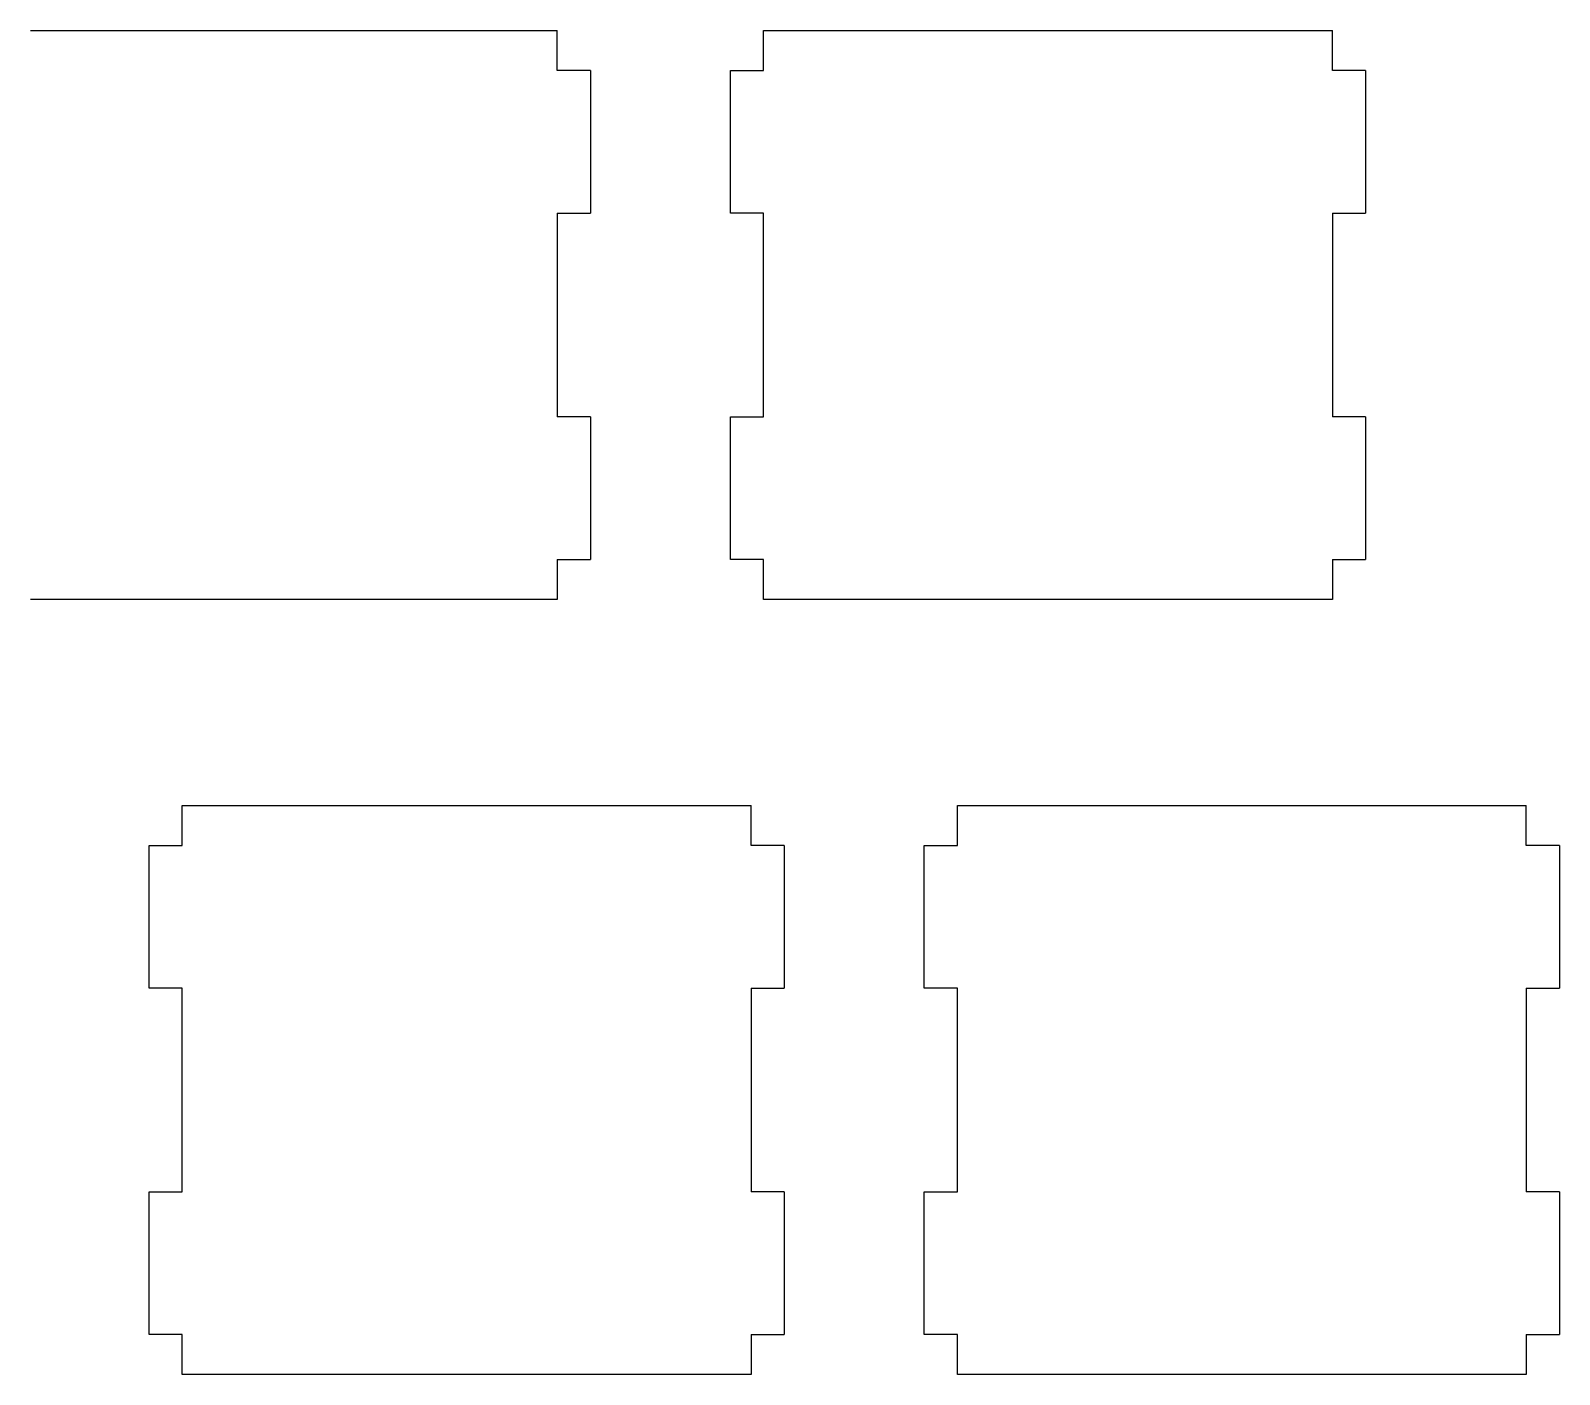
# Model space of a CAD drawing. Extents: x 14 to 304, y 9 to 109.
# Drawn here: x 224.41 to 261.88, y 33.37 to 66.31 of the extents above; entities that cross this region are included whole.
import ezdxf

# ---------------------------------------------------------------- set-up
doc = ezdxf.new("R2010")
doc.units = 0
doc.layers.add('LAYER_1', color=7, linetype='CONTINUOUS')

msp = doc.modelspace()

# ---------------------------------------------------------------- linework, layer by layer
at = {"layer": 'LAYER_1', "linetype": 'BYBLOCK'}
for points in [[(224.41, 66.313, 0), (224.94, 66.313, 0), (225.556, 66.313, 0), (226.244, 66.313, 0), (226.992, 66.313, 0), (227.789, 66.313, 0), (228.622, 66.313, 0), (229.48, 66.313, 0), (230.349, 66.313, 0), (231.219, 66.313, 0), (232.076, 66.313, 0), (232.909, 66.313, 0), (233.706, 66.313, 0), (234.455, 66.313, 0), (235.143, 66.313, 0), (235.758, 66.313, 0), (236.289, 66.313, 0), (236.723, 66.313, 0), (237.047, 66.313, 0), (237.251, 66.313, 0), (237.322, 66.313, 0)], [(237.322, 65.334, 0), (237.322, 65.339, 0), (237.322, 65.353, 0), (237.322, 65.376, 0), (237.322, 65.406, 0), (237.322, 65.444, 0), (237.322, 65.487, 0), (237.322, 65.535, 0), (237.322, 65.588, 0), (237.322, 65.644, 0), (237.322, 65.702, 0), (237.322, 65.762, 0), (237.322, 65.823, 0), (237.322, 65.884, 0), (237.322, 65.944, 0), (237.322, 66.003, 0), (237.322, 66.059, 0), (237.322, 66.111, 0), (237.322, 66.16, 0), (237.322, 66.203, 0), (237.322, 66.24, 0), (237.322, 66.271, 0), (237.322, 66.293, 0), (237.322, 66.308, 0), (237.322, 66.313, 0)], [(242.377, 66.313, 0), (242.447, 66.313, 0), (242.651, 66.313, 0), (242.976, 66.313, 0), (243.41, 66.313, 0), (243.94, 66.313, 0), (244.556, 66.313, 0), (245.244, 66.313, 0), (245.992, 66.313, 0), (246.789, 66.313, 0), (247.622, 66.313, 0), (248.48, 66.313, 0), (249.349, 66.313, 0), (250.219, 66.313, 0), (251.076, 66.313, 0), (251.909, 66.313, 0), (252.706, 66.313, 0), (253.455, 66.313, 0), (254.143, 66.313, 0), (254.758, 66.313, 0), (255.289, 66.313, 0), (255.723, 66.313, 0), (256.047, 66.313, 0), (256.251, 66.313, 0), (256.322, 66.313, 0)], [(242.377, 65.334, 0), (242.377, 65.339, 0), (242.377, 65.353, 0), (242.377, 65.376, 0), (242.377, 65.406, 0), (242.377, 65.444, 0), (242.377, 65.487, 0), (242.377, 65.535, 0), (242.377, 65.588, 0), (242.377, 65.644, 0), (242.377, 65.702, 0), (242.377, 65.762, 0), (242.377, 65.823, 0), (242.377, 65.884, 0), (242.377, 65.944, 0), (242.377, 66.003, 0), (242.377, 66.059, 0), (242.377, 66.111, 0), (242.377, 66.16, 0), (242.377, 66.203, 0), (242.377, 66.24, 0), (242.377, 66.271, 0), (242.377, 66.293, 0), (242.377, 66.308, 0), (242.377, 66.313, 0)], [(256.322, 65.334, 0), (256.322, 65.339, 0), (256.322, 65.353, 0), (256.322, 65.376, 0), (256.322, 65.406, 0), (256.322, 65.444, 0), (256.322, 65.487, 0), (256.322, 65.535, 0), (256.322, 65.588, 0), (256.322, 65.644, 0), (256.322, 65.702, 0), (256.322, 65.762, 0), (256.322, 65.823, 0), (256.322, 65.884, 0), (256.322, 65.944, 0), (256.322, 66.003, 0), (256.322, 66.059, 0), (256.322, 66.111, 0), (256.322, 66.16, 0), (256.322, 66.203, 0), (256.322, 66.24, 0), (256.322, 66.271, 0), (256.322, 66.293, 0), (256.322, 66.308, 0), (256.322, 66.313, 0)], [(238.133, 65.334, 0), (238.129, 65.334, 0), (238.117, 65.334, 0), (238.098, 65.334, 0), (238.073, 65.334, 0), (238.042, 65.334, 0), (238.006, 65.334, 0), (237.966, 65.334, 0), (237.923, 65.334, 0), (237.876, 65.334, 0), (237.828, 65.334, 0), (237.778, 65.334, 0), (237.727, 65.334, 0), (237.677, 65.334, 0), (237.627, 65.334, 0), (237.578, 65.334, 0), (237.532, 65.334, 0), (237.489, 65.334, 0), (237.449, 65.334, 0), (237.413, 65.334, 0), (237.382, 65.334, 0), (237.357, 65.334, 0), (237.338, 65.334, 0), (237.326, 65.334, 0), (237.322, 65.334, 0)], [(238.133, 65.334, 0), (238.133, 65.316, 0), (238.133, 65.265, 0), (238.133, 65.184, 0), (238.133, 65.075, 0), (238.133, 64.942, 0), (238.133, 64.788, 0), (238.133, 64.616, 0), (238.133, 64.428, 0), (238.133, 64.228, 0), (238.133, 64.02, 0), (238.133, 63.805, 0), (238.133, 63.587, 0), (238.133, 63.369, 0), (238.133, 63.154, 0), (238.133, 62.946, 0), (238.133, 62.746, 0), (238.133, 62.558, 0), (238.133, 62.386, 0), (238.133, 62.232, 0), (238.133, 62.099, 0), (238.133, 61.99, 0), (238.133, 61.909, 0), (238.133, 61.858, 0), (238.133, 61.84, 0)], [(241.565, 61.84, 0), (241.565, 61.858, 0), (241.565, 61.909, 0), (241.565, 61.99, 0), (241.565, 62.099, 0), (241.565, 62.232, 0), (241.565, 62.386, 0), (241.565, 62.558, 0), (241.565, 62.746, 0), (241.565, 62.946, 0), (241.565, 63.154, 0), (241.565, 63.369, 0), (241.565, 63.587, 0), (241.565, 63.805, 0), (241.565, 64.02, 0), (241.565, 64.228, 0), (241.565, 64.428, 0), (241.565, 64.616, 0), (241.565, 64.788, 0), (241.565, 64.942, 0), (241.565, 65.075, 0), (241.565, 65.184, 0), (241.565, 65.265, 0), (241.565, 65.316, 0), (241.565, 65.334, 0)], [(241.565, 65.334, 0), (241.569, 65.334, 0), (241.581, 65.334, 0), (241.6, 65.334, 0), (241.625, 65.334, 0), (241.656, 65.334, 0), (241.692, 65.334, 0), (241.732, 65.334, 0), (241.776, 65.334, 0), (241.822, 65.334, 0), (241.87, 65.334, 0), (241.92, 65.334, 0), (241.971, 65.334, 0), (242.022, 65.334, 0), (242.071, 65.334, 0), (242.12, 65.334, 0), (242.166, 65.334, 0), (242.21, 65.334, 0), (242.25, 65.334, 0), (242.286, 65.334, 0), (242.317, 65.334, 0), (242.342, 65.334, 0), (242.361, 65.334, 0), (242.373, 65.334, 0), (242.377, 65.334, 0)], [(257.133, 65.334, 0), (257.129, 65.334, 0), (257.117, 65.334, 0), (257.098, 65.334, 0), (257.073, 65.334, 0), (257.042, 65.334, 0), (257.006, 65.334, 0), (256.966, 65.334, 0), (256.923, 65.334, 0), (256.876, 65.334, 0), (256.828, 65.334, 0), (256.778, 65.334, 0), (256.727, 65.334, 0), (256.677, 65.334, 0), (256.627, 65.334, 0), (256.578, 65.334, 0), (256.532, 65.334, 0), (256.489, 65.334, 0), (256.449, 65.334, 0), (256.413, 65.334, 0), (256.382, 65.334, 0), (256.357, 65.334, 0), (256.338, 65.334, 0), (256.326, 65.334, 0), (256.322, 65.334, 0)], [(257.133, 65.334, 0), (257.133, 65.316, 0), (257.133, 65.265, 0), (257.133, 65.184, 0), (257.133, 65.075, 0), (257.133, 64.942, 0), (257.133, 64.788, 0), (257.133, 64.616, 0), (257.133, 64.428, 0), (257.133, 64.228, 0), (257.133, 64.02, 0), (257.133, 63.805, 0), (257.133, 63.587, 0), (257.133, 63.369, 0), (257.133, 63.154, 0), (257.133, 62.946, 0), (257.133, 62.746, 0), (257.133, 62.558, 0), (257.133, 62.386, 0), (257.133, 62.232, 0), (257.133, 62.099, 0), (257.133, 61.99, 0), (257.133, 61.909, 0), (257.133, 61.858, 0), (257.133, 61.84, 0)], [(237.322, 61.84, 0), (237.322, 61.815, 0), (237.322, 61.742, 0), (237.322, 61.625, 0), (237.322, 61.47, 0), (237.322, 61.279, 0), (237.322, 61.059, 0), (237.322, 60.812, 0), (237.322, 60.544, 0), (237.322, 60.258, 0), (237.322, 59.959, 0), (237.322, 59.652, 0), (237.322, 59.34, 0), (237.322, 59.028, 0), (237.322, 58.721, 0), (237.322, 58.422, 0), (237.322, 58.136, 0), (237.322, 57.868, 0), (237.322, 57.621, 0), (237.322, 57.401, 0), (237.322, 57.21, 0), (237.322, 57.055, 0), (237.322, 56.938, 0), (237.322, 56.865, 0), (237.322, 56.84, 0)], [(237.322, 61.84, 0), (237.326, 61.84, 0), (237.338, 61.84, 0), (237.357, 61.84, 0), (237.382, 61.84, 0), (237.413, 61.84, 0), (237.449, 61.84, 0), (237.489, 61.84, 0), (237.532, 61.84, 0), (237.578, 61.84, 0), (237.627, 61.84, 0), (237.677, 61.84, 0), (237.727, 61.84, 0), (237.778, 61.84, 0), (237.828, 61.84, 0), (237.876, 61.84, 0), (237.923, 61.84, 0), (237.966, 61.84, 0), (238.006, 61.84, 0), (238.042, 61.84, 0), (238.073, 61.84, 0), (238.098, 61.84, 0), (238.117, 61.84, 0), (238.129, 61.84, 0), (238.133, 61.84, 0)], [(242.377, 61.84, 0), (242.373, 61.84, 0), (242.361, 61.84, 0), (242.342, 61.84, 0), (242.317, 61.84, 0), (242.286, 61.84, 0), (242.25, 61.84, 0), (242.21, 61.84, 0), (242.166, 61.84, 0), (242.12, 61.84, 0), (242.071, 61.84, 0), (242.022, 61.84, 0), (241.971, 61.84, 0), (241.92, 61.84, 0), (241.87, 61.84, 0), (241.822, 61.84, 0), (241.776, 61.84, 0), (241.732, 61.84, 0), (241.692, 61.84, 0), (241.656, 61.84, 0), (241.625, 61.84, 0), (241.6, 61.84, 0), (241.581, 61.84, 0), (241.569, 61.84, 0), (241.565, 61.84, 0)], [(242.377, 56.84, 0), (242.377, 56.865, 0), (242.377, 56.938, 0), (242.377, 57.055, 0), (242.377, 57.21, 0), (242.377, 57.401, 0), (242.377, 57.621, 0), (242.377, 57.868, 0), (242.377, 58.136, 0), (242.377, 58.422, 0), (242.377, 58.721, 0), (242.377, 59.028, 0), (242.377, 59.34, 0), (242.377, 59.652, 0), (242.377, 59.959, 0), (242.377, 60.258, 0), (242.377, 60.544, 0), (242.377, 60.812, 0), (242.377, 61.059, 0), (242.377, 61.279, 0), (242.377, 61.47, 0), (242.377, 61.625, 0), (242.377, 61.742, 0), (242.377, 61.815, 0), (242.377, 61.84, 0)], [(256.322, 61.84, 0), (256.322, 61.815, 0), (256.322, 61.742, 0), (256.322, 61.625, 0), (256.322, 61.47, 0), (256.322, 61.279, 0), (256.322, 61.059, 0), (256.322, 60.812, 0), (256.322, 60.544, 0), (256.322, 60.258, 0), (256.322, 59.959, 0), (256.322, 59.652, 0), (256.322, 59.34, 0), (256.322, 59.028, 0), (256.322, 58.721, 0), (256.322, 58.422, 0), (256.322, 58.136, 0), (256.322, 57.868, 0), (256.322, 57.621, 0), (256.322, 57.401, 0), (256.322, 57.21, 0), (256.322, 57.055, 0), (256.322, 56.938, 0), (256.322, 56.865, 0), (256.322, 56.84, 0)], [(256.322, 61.84, 0), (256.326, 61.84, 0), (256.338, 61.84, 0), (256.357, 61.84, 0), (256.382, 61.84, 0), (256.413, 61.84, 0), (256.449, 61.84, 0), (256.489, 61.84, 0), (256.532, 61.84, 0), (256.578, 61.84, 0), (256.627, 61.84, 0), (256.677, 61.84, 0), (256.727, 61.84, 0), (256.778, 61.84, 0), (256.828, 61.84, 0), (256.876, 61.84, 0), (256.923, 61.84, 0), (256.966, 61.84, 0), (257.006, 61.84, 0), (257.042, 61.84, 0), (257.073, 61.84, 0), (257.098, 61.84, 0), (257.117, 61.84, 0), (257.129, 61.84, 0), (257.133, 61.84, 0)], [(238.133, 56.84, 0), (238.129, 56.84, 0), (238.117, 56.84, 0), (238.098, 56.84, 0), (238.073, 56.84, 0), (238.042, 56.84, 0), (238.006, 56.84, 0), (237.966, 56.84, 0), (237.923, 56.84, 0), (237.876, 56.84, 0), (237.828, 56.84, 0), (237.778, 56.84, 0), (237.727, 56.84, 0), (237.677, 56.84, 0), (237.627, 56.84, 0), (237.578, 56.84, 0), (237.532, 56.84, 0), (237.489, 56.84, 0), (237.449, 56.84, 0), (237.413, 56.84, 0), (237.382, 56.84, 0), (237.357, 56.84, 0), (237.338, 56.84, 0), (237.326, 56.84, 0), (237.322, 56.84, 0)], [(238.133, 56.84, 0), (238.133, 56.822, 0), (238.133, 56.771, 0), (238.133, 56.69, 0), (238.133, 56.581, 0), (238.133, 56.448, 0), (238.133, 56.294, 0), (238.133, 56.122, 0), (238.133, 55.934, 0), (238.133, 55.735, 0), (238.133, 55.526, 0), (238.133, 55.311, 0), (238.133, 55.093, 0), (238.133, 54.875, 0), (238.133, 54.66, 0), (238.133, 54.452, 0), (238.133, 54.252, 0), (238.133, 54.064, 0), (238.133, 53.892, 0), (238.133, 53.738, 0), (238.133, 53.605, 0), (238.133, 53.496, 0), (238.133, 53.415, 0), (238.133, 53.364, 0), (238.133, 53.346, 0)], [(241.565, 53.346, 0), (241.565, 53.364, 0), (241.565, 53.415, 0), (241.565, 53.496, 0), (241.565, 53.605, 0), (241.565, 53.738, 0), (241.565, 53.892, 0), (241.565, 54.064, 0), (241.565, 54.252, 0), (241.565, 54.452, 0), (241.565, 54.66, 0), (241.565, 54.875, 0), (241.565, 55.093, 0), (241.565, 55.311, 0), (241.565, 55.526, 0), (241.565, 55.735, 0), (241.565, 55.934, 0), (241.565, 56.122, 0), (241.565, 56.294, 0), (241.565, 56.448, 0), (241.565, 56.581, 0), (241.565, 56.69, 0), (241.565, 56.771, 0), (241.565, 56.822, 0), (241.565, 56.84, 0)], [(241.565, 56.84, 0), (241.569, 56.84, 0), (241.581, 56.84, 0), (241.6, 56.84, 0), (241.625, 56.84, 0), (241.656, 56.84, 0), (241.692, 56.84, 0), (241.732, 56.84, 0), (241.776, 56.84, 0), (241.822, 56.84, 0), (241.87, 56.84, 0), (241.92, 56.84, 0), (241.971, 56.84, 0), (242.022, 56.84, 0), (242.071, 56.84, 0), (242.12, 56.84, 0), (242.166, 56.84, 0), (242.21, 56.84, 0), (242.25, 56.84, 0), (242.286, 56.84, 0), (242.317, 56.84, 0), (242.342, 56.84, 0), (242.361, 56.84, 0), (242.373, 56.84, 0), (242.377, 56.84, 0)], [(257.133, 56.84, 0), (257.129, 56.84, 0), (257.117, 56.84, 0), (257.098, 56.84, 0), (257.073, 56.84, 0), (257.042, 56.84, 0), (257.006, 56.84, 0), (256.966, 56.84, 0), (256.923, 56.84, 0), (256.876, 56.84, 0), (256.828, 56.84, 0), (256.778, 56.84, 0), (256.727, 56.84, 0), (256.677, 56.84, 0), (256.627, 56.84, 0), (256.578, 56.84, 0), (256.532, 56.84, 0), (256.489, 56.84, 0), (256.449, 56.84, 0), (256.413, 56.84, 0), (256.382, 56.84, 0), (256.357, 56.84, 0), (256.338, 56.84, 0), (256.326, 56.84, 0), (256.322, 56.84, 0)], [(257.133, 56.84, 0), (257.133, 56.822, 0), (257.133, 56.771, 0), (257.133, 56.69, 0), (257.133, 56.581, 0), (257.133, 56.448, 0), (257.133, 56.294, 0), (257.133, 56.122, 0), (257.133, 55.934, 0), (257.133, 55.735, 0), (257.133, 55.526, 0), (257.133, 55.311, 0), (257.133, 55.093, 0), (257.133, 54.875, 0), (257.133, 54.66, 0), (257.133, 54.452, 0), (257.133, 54.252, 0), (257.133, 54.064, 0), (257.133, 53.892, 0), (257.133, 53.738, 0), (257.133, 53.605, 0), (257.133, 53.496, 0), (257.133, 53.415, 0), (257.133, 53.364, 0), (257.133, 53.346, 0)], [(237.322, 53.346, 0), (237.326, 53.346, 0), (237.338, 53.346, 0), (237.357, 53.346, 0), (237.382, 53.346, 0), (237.413, 53.346, 0), (237.449, 53.346, 0), (237.489, 53.346, 0), (237.532, 53.346, 0), (237.578, 53.346, 0), (237.627, 53.346, 0), (237.677, 53.346, 0), (237.727, 53.346, 0), (237.778, 53.346, 0), (237.828, 53.346, 0), (237.876, 53.346, 0), (237.923, 53.346, 0), (237.966, 53.346, 0), (238.006, 53.346, 0), (238.042, 53.346, 0), (238.073, 53.346, 0), (238.098, 53.346, 0), (238.117, 53.346, 0), (238.129, 53.346, 0), (238.133, 53.346, 0)], [(237.322, 53.346, 0), (237.322, 53.341, 0), (237.322, 53.327, 0), (237.322, 53.304, 0), (237.322, 53.274, 0), (237.322, 53.236, 0), (237.322, 53.193, 0), (237.322, 53.145, 0), (237.322, 53.092, 0), (237.322, 53.036, 0), (237.322, 52.978, 0), (237.322, 52.918, 0), (237.322, 52.857, 0), (237.322, 52.796, 0), (237.322, 52.736, 0), (237.322, 52.677, 0), (237.322, 52.621, 0), (237.322, 52.569, 0), (237.322, 52.52, 0), (237.322, 52.477, 0), (237.322, 52.44, 0), (237.322, 52.409, 0), (237.322, 52.387, 0), (237.322, 52.372, 0), (237.322, 52.367, 0)], [(242.377, 53.346, 0), (242.373, 53.346, 0), (242.361, 53.346, 0), (242.342, 53.346, 0), (242.317, 53.346, 0), (242.286, 53.346, 0), (242.25, 53.346, 0), (242.21, 53.346, 0), (242.166, 53.346, 0), (242.12, 53.346, 0), (242.071, 53.346, 0), (242.022, 53.346, 0), (241.971, 53.346, 0), (241.92, 53.346, 0), (241.87, 53.346, 0), (241.822, 53.346, 0), (241.776, 53.346, 0), (241.732, 53.346, 0), (241.692, 53.346, 0), (241.656, 53.346, 0), (241.625, 53.346, 0), (241.6, 53.346, 0), (241.581, 53.346, 0), (241.569, 53.346, 0), (241.565, 53.346, 0)], [(242.377, 52.367, 0), (242.377, 52.372, 0), (242.377, 52.387, 0), (242.377, 52.409, 0), (242.377, 52.44, 0), (242.377, 52.477, 0), (242.377, 52.52, 0), (242.377, 52.569, 0), (242.377, 52.621, 0), (242.377, 52.677, 0), (242.377, 52.736, 0), (242.377, 52.796, 0), (242.377, 52.857, 0), (242.377, 52.918, 0), (242.377, 52.978, 0), (242.377, 53.036, 0), (242.377, 53.092, 0), (242.377, 53.145, 0), (242.377, 53.193, 0), (242.377, 53.236, 0), (242.377, 53.274, 0), (242.377, 53.304, 0), (242.377, 53.327, 0), (242.377, 53.341, 0), (242.377, 53.346, 0)], [(256.322, 53.346, 0), (256.326, 53.346, 0), (256.338, 53.346, 0), (256.357, 53.346, 0), (256.382, 53.346, 0), (256.413, 53.346, 0), (256.449, 53.346, 0), (256.489, 53.346, 0), (256.532, 53.346, 0), (256.578, 53.346, 0), (256.627, 53.346, 0), (256.677, 53.346, 0), (256.727, 53.346, 0), (256.778, 53.346, 0), (256.828, 53.346, 0), (256.876, 53.346, 0), (256.923, 53.346, 0), (256.966, 53.346, 0), (257.006, 53.346, 0), (257.042, 53.346, 0), (257.073, 53.346, 0), (257.098, 53.346, 0), (257.117, 53.346, 0), (257.129, 53.346, 0), (257.133, 53.346, 0)], [(256.322, 53.346, 0), (256.322, 53.341, 0), (256.322, 53.327, 0), (256.322, 53.304, 0), (256.322, 53.274, 0), (256.322, 53.236, 0), (256.322, 53.193, 0), (256.322, 53.145, 0), (256.322, 53.092, 0), (256.322, 53.036, 0), (256.322, 52.978, 0), (256.322, 52.918, 0), (256.322, 52.857, 0), (256.322, 52.796, 0), (256.322, 52.736, 0), (256.322, 52.677, 0), (256.322, 52.621, 0), (256.322, 52.569, 0), (256.322, 52.52, 0), (256.322, 52.477, 0), (256.322, 52.44, 0), (256.322, 52.409, 0), (256.322, 52.387, 0), (256.322, 52.372, 0), (256.322, 52.367, 0)], [(237.322, 52.367, 0), (237.251, 52.367, 0), (237.047, 52.367, 0), (236.723, 52.367, 0), (236.289, 52.367, 0), (235.758, 52.367, 0), (235.143, 52.367, 0), (234.455, 52.367, 0), (233.706, 52.367, 0), (232.909, 52.367, 0), (232.076, 52.367, 0), (231.219, 52.367, 0), (230.349, 52.367, 0), (229.48, 52.367, 0), (228.622, 52.367, 0), (227.789, 52.367, 0), (226.992, 52.367, 0), (226.244, 52.367, 0), (225.556, 52.367, 0), (224.94, 52.367, 0), (224.41, 52.367, 0)], [(256.322, 52.367, 0), (256.251, 52.367, 0), (256.047, 52.367, 0), (255.723, 52.367, 0), (255.289, 52.367, 0), (254.758, 52.367, 0), (254.143, 52.367, 0), (253.455, 52.367, 0), (252.706, 52.367, 0), (251.909, 52.367, 0), (251.076, 52.367, 0), (250.219, 52.367, 0), (249.349, 52.367, 0), (248.48, 52.367, 0), (247.622, 52.367, 0), (246.789, 52.367, 0), (245.992, 52.367, 0), (245.244, 52.367, 0), (244.556, 52.367, 0), (243.94, 52.367, 0), (243.41, 52.367, 0), (242.976, 52.367, 0), (242.651, 52.367, 0), (242.447, 52.367, 0), (242.377, 52.367, 0)], [(228.127, 47.313, 0), (228.197, 47.313, 0), (228.401, 47.313, 0), (228.726, 47.313, 0), (229.16, 47.313, 0), (229.69, 47.313, 0), (230.306, 47.313, 0), (230.994, 47.313, 0), (231.742, 47.313, 0), (232.539, 47.313, 0), (233.372, 47.313, 0), (234.23, 47.313, 0), (235.099, 47.313, 0), (235.969, 47.313, 0), (236.826, 47.313, 0), (237.659, 47.313, 0), (238.456, 47.313, 0), (239.205, 47.313, 0), (239.893, 47.313, 0), (240.508, 47.313, 0), (241.039, 47.313, 0), (241.473, 47.313, 0), (241.797, 47.313, 0), (242.001, 47.313, 0), (242.072, 47.313, 0)], [(228.127, 46.334, 0), (228.127, 46.339, 0), (228.127, 46.353, 0), (228.127, 46.376, 0), (228.127, 46.406, 0), (228.127, 46.444, 0), (228.127, 46.487, 0), (228.127, 46.535, 0), (228.127, 46.588, 0), (228.127, 46.644, 0), (228.127, 46.702, 0), (228.127, 46.762, 0), (228.127, 46.823, 0), (228.127, 46.884, 0), (228.127, 46.944, 0), (228.127, 47.003, 0), (228.127, 47.059, 0), (228.127, 47.111, 0), (228.127, 47.16, 0), (228.127, 47.203, 0), (228.127, 47.24, 0), (228.127, 47.271, 0), (228.127, 47.293, 0), (228.127, 47.308, 0), (228.127, 47.313, 0)], [(242.072, 46.334, 0), (242.072, 46.339, 0), (242.072, 46.353, 0), (242.072, 46.376, 0), (242.072, 46.406, 0), (242.072, 46.444, 0), (242.072, 46.487, 0), (242.072, 46.535, 0), (242.072, 46.588, 0), (242.072, 46.644, 0), (242.072, 46.702, 0), (242.072, 46.762, 0), (242.072, 46.823, 0), (242.072, 46.884, 0), (242.072, 46.944, 0), (242.072, 47.003, 0), (242.072, 47.059, 0), (242.072, 47.111, 0), (242.072, 47.16, 0), (242.072, 47.203, 0), (242.072, 47.24, 0), (242.072, 47.271, 0), (242.072, 47.293, 0), (242.072, 47.308, 0), (242.072, 47.313, 0)], [(247.127, 47.313, 0), (247.197, 47.313, 0), (247.401, 47.313, 0), (247.726, 47.313, 0), (248.16, 47.313, 0), (248.69, 47.313, 0), (249.306, 47.313, 0), (249.994, 47.313, 0), (250.742, 47.313, 0), (251.539, 47.313, 0), (252.372, 47.313, 0), (253.23, 47.313, 0), (254.099, 47.313, 0), (254.969, 47.313, 0), (255.826, 47.313, 0), (256.659, 47.313, 0), (257.456, 47.313, 0), (258.205, 47.313, 0), (258.893, 47.313, 0), (259.508, 47.313, 0), (260.039, 47.313, 0), (260.473, 47.313, 0), (260.797, 47.313, 0), (261.001, 47.313, 0), (261.072, 47.313, 0)], [(247.127, 46.334, 0), (247.127, 46.339, 0), (247.127, 46.353, 0), (247.127, 46.376, 0), (247.127, 46.406, 0), (247.127, 46.444, 0), (247.127, 46.487, 0), (247.127, 46.535, 0), (247.127, 46.588, 0), (247.127, 46.644, 0), (247.127, 46.702, 0), (247.127, 46.762, 0), (247.127, 46.823, 0), (247.127, 46.884, 0), (247.127, 46.944, 0), (247.127, 47.003, 0), (247.127, 47.059, 0), (247.127, 47.111, 0), (247.127, 47.16, 0), (247.127, 47.203, 0), (247.127, 47.24, 0), (247.127, 47.271, 0), (247.127, 47.293, 0), (247.127, 47.308, 0), (247.127, 47.313, 0)], [(261.072, 46.334, 0), (261.072, 46.339, 0), (261.072, 46.353, 0), (261.072, 46.376, 0), (261.072, 46.406, 0), (261.072, 46.444, 0), (261.072, 46.487, 0), (261.072, 46.535, 0), (261.072, 46.588, 0), (261.072, 46.644, 0), (261.072, 46.702, 0), (261.072, 46.762, 0), (261.072, 46.823, 0), (261.072, 46.884, 0), (261.072, 46.944, 0), (261.072, 47.003, 0), (261.072, 47.059, 0), (261.072, 47.111, 0), (261.072, 47.16, 0), (261.072, 47.203, 0), (261.072, 47.24, 0), (261.072, 47.271, 0), (261.072, 47.293, 0), (261.072, 47.308, 0), (261.072, 47.313, 0)], [(227.315, 42.84, 0), (227.315, 42.858, 0), (227.315, 42.909, 0), (227.315, 42.99, 0), (227.315, 43.099, 0), (227.315, 43.232, 0), (227.315, 43.386, 0), (227.315, 43.558, 0), (227.315, 43.746, 0), (227.315, 43.946, 0), (227.315, 44.154, 0), (227.315, 44.369, 0), (227.315, 44.587, 0), (227.315, 44.805, 0), (227.315, 45.02, 0), (227.315, 45.228, 0), (227.315, 45.428, 0), (227.315, 45.616, 0), (227.315, 45.788, 0), (227.315, 45.942, 0), (227.315, 46.075, 0), (227.315, 46.184, 0), (227.315, 46.265, 0), (227.315, 46.316, 0), (227.315, 46.334, 0)], [(227.315, 46.334, 0), (227.319, 46.334, 0), (227.331, 46.334, 0), (227.35, 46.334, 0), (227.375, 46.334, 0), (227.406, 46.334, 0), (227.442, 46.334, 0), (227.482, 46.334, 0), (227.526, 46.334, 0), (227.572, 46.334, 0), (227.62, 46.334, 0), (227.67, 46.334, 0), (227.721, 46.334, 0), (227.772, 46.334, 0), (227.821, 46.334, 0), (227.87, 46.334, 0), (227.916, 46.334, 0), (227.96, 46.334, 0), (228, 46.334, 0), (228.036, 46.334, 0), (228.067, 46.334, 0), (228.092, 46.334, 0), (228.111, 46.334, 0), (228.123, 46.334, 0), (228.127, 46.334, 0)], [(242.883, 46.334, 0), (242.879, 46.334, 0), (242.867, 46.334, 0), (242.848, 46.334, 0), (242.823, 46.334, 0), (242.792, 46.334, 0), (242.756, 46.334, 0), (242.716, 46.334, 0), (242.673, 46.334, 0), (242.626, 46.334, 0), (242.578, 46.334, 0), (242.528, 46.334, 0), (242.477, 46.334, 0), (242.427, 46.334, 0), (242.377, 46.334, 0), (242.328, 46.334, 0), (242.282, 46.334, 0), (242.239, 46.334, 0), (242.199, 46.334, 0), (242.163, 46.334, 0), (242.132, 46.334, 0), (242.107, 46.334, 0), (242.088, 46.334, 0), (242.076, 46.334, 0), (242.072, 46.334, 0)], [(242.883, 46.334, 0), (242.883, 46.316, 0), (242.883, 46.265, 0), (242.883, 46.184, 0), (242.883, 46.075, 0), (242.883, 45.942, 0), (242.883, 45.788, 0), (242.883, 45.616, 0), (242.883, 45.428, 0), (242.883, 45.228, 0), (242.883, 45.02, 0), (242.883, 44.805, 0), (242.883, 44.587, 0), (242.883, 44.369, 0), (242.883, 44.154, 0), (242.883, 43.946, 0), (242.883, 43.746, 0), (242.883, 43.558, 0), (242.883, 43.386, 0), (242.883, 43.232, 0), (242.883, 43.099, 0), (242.883, 42.99, 0), (242.883, 42.909, 0), (242.883, 42.858, 0), (242.883, 42.84, 0)], [(246.315, 42.84, 0), (246.315, 42.858, 0), (246.315, 42.909, 0), (246.315, 42.99, 0), (246.315, 43.099, 0), (246.315, 43.232, 0), (246.315, 43.386, 0), (246.315, 43.558, 0), (246.315, 43.746, 0), (246.315, 43.946, 0), (246.315, 44.154, 0), (246.315, 44.369, 0), (246.315, 44.587, 0), (246.315, 44.805, 0), (246.315, 45.02, 0), (246.315, 45.228, 0), (246.315, 45.428, 0), (246.315, 45.616, 0), (246.315, 45.788, 0), (246.315, 45.942, 0), (246.315, 46.075, 0), (246.315, 46.184, 0), (246.315, 46.265, 0), (246.315, 46.316, 0), (246.315, 46.334, 0)], [(246.315, 46.334, 0), (246.319, 46.334, 0), (246.331, 46.334, 0), (246.35, 46.334, 0), (246.375, 46.334, 0), (246.406, 46.334, 0), (246.442, 46.334, 0), (246.482, 46.334, 0), (246.526, 46.334, 0), (246.572, 46.334, 0), (246.62, 46.334, 0), (246.67, 46.334, 0), (246.721, 46.334, 0), (246.772, 46.334, 0), (246.821, 46.334, 0), (246.87, 46.334, 0), (246.916, 46.334, 0), (246.96, 46.334, 0), (247, 46.334, 0), (247.036, 46.334, 0), (247.067, 46.334, 0), (247.092, 46.334, 0), (247.111, 46.334, 0), (247.123, 46.334, 0), (247.127, 46.334, 0)], [(261.883, 46.334, 0), (261.879, 46.334, 0), (261.867, 46.334, 0), (261.848, 46.334, 0), (261.823, 46.334, 0), (261.792, 46.334, 0), (261.756, 46.334, 0), (261.716, 46.334, 0), (261.673, 46.334, 0), (261.626, 46.334, 0), (261.578, 46.334, 0), (261.528, 46.334, 0), (261.477, 46.334, 0), (261.427, 46.334, 0), (261.377, 46.334, 0), (261.328, 46.334, 0), (261.282, 46.334, 0), (261.239, 46.334, 0), (261.199, 46.334, 0), (261.163, 46.334, 0), (261.132, 46.334, 0), (261.107, 46.334, 0), (261.088, 46.334, 0), (261.076, 46.334, 0), (261.072, 46.334, 0)], [(261.883, 46.334, 0), (261.883, 46.316, 0), (261.883, 46.265, 0), (261.883, 46.184, 0), (261.883, 46.075, 0), (261.883, 45.942, 0), (261.883, 45.788, 0), (261.883, 45.616, 0), (261.883, 45.428, 0), (261.883, 45.228, 0), (261.883, 45.02, 0), (261.883, 44.805, 0), (261.883, 44.587, 0), (261.883, 44.369, 0), (261.883, 44.154, 0), (261.883, 43.946, 0), (261.883, 43.746, 0), (261.883, 43.558, 0), (261.883, 43.386, 0), (261.883, 43.232, 0), (261.883, 43.099, 0), (261.883, 42.99, 0), (261.883, 42.909, 0), (261.883, 42.858, 0), (261.883, 42.84, 0)], [(228.127, 42.84, 0), (228.123, 42.84, 0), (228.111, 42.84, 0), (228.092, 42.84, 0), (228.067, 42.84, 0), (228.036, 42.84, 0), (228, 42.84, 0), (227.96, 42.84, 0), (227.916, 42.84, 0), (227.87, 42.84, 0), (227.821, 42.84, 0), (227.772, 42.84, 0), (227.721, 42.84, 0), (227.67, 42.84, 0), (227.62, 42.84, 0), (227.572, 42.84, 0), (227.526, 42.84, 0), (227.482, 42.84, 0), (227.442, 42.84, 0), (227.406, 42.84, 0), (227.375, 42.84, 0), (227.35, 42.84, 0), (227.331, 42.84, 0), (227.319, 42.84, 0), (227.315, 42.84, 0)], [(228.127, 37.84, 0), (228.127, 37.865, 0), (228.127, 37.938, 0), (228.127, 38.055, 0), (228.127, 38.21, 0), (228.127, 38.401, 0), (228.127, 38.621, 0), (228.127, 38.868, 0), (228.127, 39.136, 0), (228.127, 39.422, 0), (228.127, 39.721, 0), (228.127, 40.028, 0), (228.127, 40.34, 0), (228.127, 40.652, 0), (228.127, 40.959, 0), (228.127, 41.258, 0), (228.127, 41.544, 0), (228.127, 41.812, 0), (228.127, 42.059, 0), (228.127, 42.279, 0), (228.127, 42.47, 0), (228.127, 42.625, 0), (228.127, 42.742, 0), (228.127, 42.815, 0), (228.127, 42.84, 0)], [(242.072, 42.84, 0), (242.072, 42.815, 0), (242.072, 42.742, 0), (242.072, 42.625, 0), (242.072, 42.47, 0), (242.072, 42.279, 0), (242.072, 42.059, 0), (242.072, 41.812, 0), (242.072, 41.544, 0), (242.072, 41.258, 0), (242.072, 40.959, 0), (242.072, 40.652, 0), (242.072, 40.34, 0), (242.072, 40.028, 0), (242.072, 39.721, 0), (242.072, 39.422, 0), (242.072, 39.136, 0), (242.072, 38.868, 0), (242.072, 38.621, 0), (242.072, 38.401, 0), (242.072, 38.21, 0), (242.072, 38.055, 0), (242.072, 37.938, 0), (242.072, 37.865, 0), (242.072, 37.84, 0)], [(242.072, 42.84, 0), (242.076, 42.84, 0), (242.088, 42.84, 0), (242.107, 42.84, 0), (242.132, 42.84, 0), (242.163, 42.84, 0), (242.199, 42.84, 0), (242.239, 42.84, 0), (242.282, 42.84, 0), (242.328, 42.84, 0), (242.377, 42.84, 0), (242.427, 42.84, 0), (242.477, 42.84, 0), (242.528, 42.84, 0), (242.578, 42.84, 0), (242.626, 42.84, 0), (242.673, 42.84, 0), (242.716, 42.84, 0), (242.756, 42.84, 0), (242.792, 42.84, 0), (242.823, 42.84, 0), (242.848, 42.84, 0), (242.867, 42.84, 0), (242.879, 42.84, 0), (242.883, 42.84, 0)], [(247.127, 42.84, 0), (247.123, 42.84, 0), (247.111, 42.84, 0), (247.092, 42.84, 0), (247.067, 42.84, 0), (247.036, 42.84, 0), (247, 42.84, 0), (246.96, 42.84, 0), (246.916, 42.84, 0), (246.87, 42.84, 0), (246.821, 42.84, 0), (246.772, 42.84, 0), (246.721, 42.84, 0), (246.67, 42.84, 0), (246.62, 42.84, 0), (246.572, 42.84, 0), (246.526, 42.84, 0), (246.482, 42.84, 0), (246.442, 42.84, 0), (246.406, 42.84, 0), (246.375, 42.84, 0), (246.35, 42.84, 0), (246.331, 42.84, 0), (246.319, 42.84, 0), (246.315, 42.84, 0)], [(247.127, 37.84, 0), (247.127, 37.865, 0), (247.127, 37.938, 0), (247.127, 38.055, 0), (247.127, 38.21, 0), (247.127, 38.401, 0), (247.127, 38.621, 0), (247.127, 38.868, 0), (247.127, 39.136, 0), (247.127, 39.422, 0), (247.127, 39.721, 0), (247.127, 40.028, 0), (247.127, 40.34, 0), (247.127, 40.652, 0), (247.127, 40.959, 0), (247.127, 41.258, 0), (247.127, 41.544, 0), (247.127, 41.812, 0), (247.127, 42.059, 0), (247.127, 42.279, 0), (247.127, 42.47, 0), (247.127, 42.625, 0), (247.127, 42.742, 0), (247.127, 42.815, 0), (247.127, 42.84, 0)], [(261.072, 42.84, 0), (261.072, 42.815, 0), (261.072, 42.742, 0), (261.072, 42.625, 0), (261.072, 42.47, 0), (261.072, 42.279, 0), (261.072, 42.059, 0), (261.072, 41.812, 0), (261.072, 41.544, 0), (261.072, 41.258, 0), (261.072, 40.959, 0), (261.072, 40.652, 0), (261.072, 40.34, 0), (261.072, 40.028, 0), (261.072, 39.721, 0), (261.072, 39.422, 0), (261.072, 39.136, 0), (261.072, 38.868, 0), (261.072, 38.621, 0), (261.072, 38.401, 0), (261.072, 38.21, 0), (261.072, 38.055, 0), (261.072, 37.938, 0), (261.072, 37.865, 0), (261.072, 37.84, 0)], [(261.072, 42.84, 0), (261.076, 42.84, 0), (261.088, 42.84, 0), (261.107, 42.84, 0), (261.132, 42.84, 0), (261.163, 42.84, 0), (261.199, 42.84, 0), (261.239, 42.84, 0), (261.282, 42.84, 0), (261.328, 42.84, 0), (261.377, 42.84, 0), (261.427, 42.84, 0), (261.477, 42.84, 0), (261.528, 42.84, 0), (261.578, 42.84, 0), (261.626, 42.84, 0), (261.673, 42.84, 0), (261.716, 42.84, 0), (261.756, 42.84, 0), (261.792, 42.84, 0), (261.823, 42.84, 0), (261.848, 42.84, 0), (261.867, 42.84, 0), (261.879, 42.84, 0), (261.883, 42.84, 0)], [(227.315, 34.346, 0), (227.315, 34.364, 0), (227.315, 34.415, 0), (227.315, 34.496, 0), (227.315, 34.605, 0), (227.315, 34.738, 0), (227.315, 34.892, 0), (227.315, 35.064, 0), (227.315, 35.252, 0), (227.315, 35.452, 0), (227.315, 35.66, 0), (227.315, 35.875, 0), (227.315, 36.093, 0), (227.315, 36.311, 0), (227.315, 36.526, 0), (227.315, 36.735, 0), (227.315, 36.934, 0), (227.315, 37.122, 0), (227.315, 37.294, 0), (227.315, 37.448, 0), (227.315, 37.581, 0), (227.315, 37.69, 0), (227.315, 37.771, 0), (227.315, 37.822, 0), (227.315, 37.84, 0)], [(227.315, 37.84, 0), (227.319, 37.84, 0), (227.331, 37.84, 0), (227.35, 37.84, 0), (227.375, 37.84, 0), (227.406, 37.84, 0), (227.442, 37.84, 0), (227.482, 37.84, 0), (227.526, 37.84, 0), (227.572, 37.84, 0), (227.62, 37.84, 0), (227.67, 37.84, 0), (227.721, 37.84, 0), (227.772, 37.84, 0), (227.821, 37.84, 0), (227.87, 37.84, 0), (227.916, 37.84, 0), (227.96, 37.84, 0), (228, 37.84, 0), (228.036, 37.84, 0), (228.067, 37.84, 0), (228.092, 37.84, 0), (228.111, 37.84, 0), (228.123, 37.84, 0), (228.127, 37.84, 0)], [(242.883, 37.84, 0), (242.879, 37.84, 0), (242.867, 37.84, 0), (242.848, 37.84, 0), (242.823, 37.84, 0), (242.792, 37.84, 0), (242.756, 37.84, 0), (242.716, 37.84, 0), (242.673, 37.84, 0), (242.626, 37.84, 0), (242.578, 37.84, 0), (242.528, 37.84, 0), (242.477, 37.84, 0), (242.427, 37.84, 0), (242.377, 37.84, 0), (242.328, 37.84, 0), (242.282, 37.84, 0), (242.239, 37.84, 0), (242.199, 37.84, 0), (242.163, 37.84, 0), (242.132, 37.84, 0), (242.107, 37.84, 0), (242.088, 37.84, 0), (242.076, 37.84, 0), (242.072, 37.84, 0)], [(242.883, 37.84, 0), (242.883, 37.822, 0), (242.883, 37.771, 0), (242.883, 37.69, 0), (242.883, 37.581, 0), (242.883, 37.448, 0), (242.883, 37.294, 0), (242.883, 37.122, 0), (242.883, 36.934, 0), (242.883, 36.735, 0), (242.883, 36.526, 0), (242.883, 36.311, 0), (242.883, 36.093, 0), (242.883, 35.875, 0), (242.883, 35.66, 0), (242.883, 35.452, 0), (242.883, 35.252, 0), (242.883, 35.064, 0), (242.883, 34.892, 0), (242.883, 34.738, 0), (242.883, 34.605, 0), (242.883, 34.496, 0), (242.883, 34.415, 0), (242.883, 34.364, 0), (242.883, 34.346, 0)], [(246.315, 34.346, 0), (246.315, 34.364, 0), (246.315, 34.415, 0), (246.315, 34.496, 0), (246.315, 34.605, 0), (246.315, 34.738, 0), (246.315, 34.892, 0), (246.315, 35.064, 0), (246.315, 35.252, 0), (246.315, 35.452, 0), (246.315, 35.66, 0), (246.315, 35.875, 0), (246.315, 36.093, 0), (246.315, 36.311, 0), (246.315, 36.526, 0), (246.315, 36.735, 0), (246.315, 36.934, 0), (246.315, 37.122, 0), (246.315, 37.294, 0), (246.315, 37.448, 0), (246.315, 37.581, 0), (246.315, 37.69, 0), (246.315, 37.771, 0), (246.315, 37.822, 0), (246.315, 37.84, 0)], [(246.315, 37.84, 0), (246.319, 37.84, 0), (246.331, 37.84, 0), (246.35, 37.84, 0), (246.375, 37.84, 0), (246.406, 37.84, 0), (246.442, 37.84, 0), (246.482, 37.84, 0), (246.526, 37.84, 0), (246.572, 37.84, 0), (246.62, 37.84, 0), (246.67, 37.84, 0), (246.721, 37.84, 0), (246.772, 37.84, 0), (246.821, 37.84, 0), (246.87, 37.84, 0), (246.916, 37.84, 0), (246.96, 37.84, 0), (247, 37.84, 0), (247.036, 37.84, 0), (247.067, 37.84, 0), (247.092, 37.84, 0), (247.111, 37.84, 0), (247.123, 37.84, 0), (247.127, 37.84, 0)], [(261.883, 37.84, 0), (261.879, 37.84, 0), (261.867, 37.84, 0), (261.848, 37.84, 0), (261.823, 37.84, 0), (261.792, 37.84, 0), (261.756, 37.84, 0), (261.716, 37.84, 0), (261.673, 37.84, 0), (261.626, 37.84, 0), (261.578, 37.84, 0), (261.528, 37.84, 0), (261.477, 37.84, 0), (261.427, 37.84, 0), (261.377, 37.84, 0), (261.328, 37.84, 0), (261.282, 37.84, 0), (261.239, 37.84, 0), (261.199, 37.84, 0), (261.163, 37.84, 0), (261.132, 37.84, 0), (261.107, 37.84, 0), (261.088, 37.84, 0), (261.076, 37.84, 0), (261.072, 37.84, 0)], [(261.883, 37.84, 0), (261.883, 37.822, 0), (261.883, 37.771, 0), (261.883, 37.69, 0), (261.883, 37.581, 0), (261.883, 37.448, 0), (261.883, 37.294, 0), (261.883, 37.122, 0), (261.883, 36.934, 0), (261.883, 36.735, 0), (261.883, 36.526, 0), (261.883, 36.311, 0), (261.883, 36.093, 0), (261.883, 35.875, 0), (261.883, 35.66, 0), (261.883, 35.452, 0), (261.883, 35.252, 0), (261.883, 35.064, 0), (261.883, 34.892, 0), (261.883, 34.738, 0), (261.883, 34.605, 0), (261.883, 34.496, 0), (261.883, 34.415, 0), (261.883, 34.364, 0), (261.883, 34.346, 0)], [(228.127, 34.346, 0), (228.123, 34.346, 0), (228.111, 34.346, 0), (228.092, 34.346, 0), (228.067, 34.346, 0), (228.036, 34.346, 0), (228, 34.346, 0), (227.96, 34.346, 0), (227.916, 34.346, 0), (227.87, 34.346, 0), (227.821, 34.346, 0), (227.772, 34.346, 0), (227.721, 34.346, 0), (227.67, 34.346, 0), (227.62, 34.346, 0), (227.572, 34.346, 0), (227.526, 34.346, 0), (227.482, 34.346, 0), (227.442, 34.346, 0), (227.406, 34.346, 0), (227.375, 34.346, 0), (227.35, 34.346, 0), (227.331, 34.346, 0), (227.319, 34.346, 0), (227.315, 34.346, 0)], [(228.127, 33.367, 0), (228.127, 33.372, 0), (228.127, 33.387, 0), (228.127, 33.409, 0), (228.127, 33.44, 0), (228.127, 33.477, 0), (228.127, 33.52, 0), (228.127, 33.569, 0), (228.127, 33.621, 0), (228.127, 33.677, 0), (228.127, 33.736, 0), (228.127, 33.796, 0), (228.127, 33.857, 0), (228.127, 33.918, 0), (228.127, 33.978, 0), (228.127, 34.036, 0), (228.127, 34.092, 0), (228.127, 34.145, 0), (228.127, 34.193, 0), (228.127, 34.236, 0), (228.127, 34.274, 0), (228.127, 34.304, 0), (228.127, 34.327, 0), (228.127, 34.341, 0), (228.127, 34.346, 0)], [(242.072, 34.346, 0), (242.076, 34.346, 0), (242.088, 34.346, 0), (242.107, 34.346, 0), (242.132, 34.346, 0), (242.163, 34.346, 0), (242.199, 34.346, 0), (242.239, 34.346, 0), (242.282, 34.346, 0), (242.328, 34.346, 0), (242.377, 34.346, 0), (242.427, 34.346, 0), (242.477, 34.346, 0), (242.528, 34.346, 0), (242.578, 34.346, 0), (242.626, 34.346, 0), (242.673, 34.346, 0), (242.716, 34.346, 0), (242.756, 34.346, 0), (242.792, 34.346, 0), (242.823, 34.346, 0), (242.848, 34.346, 0), (242.867, 34.346, 0), (242.879, 34.346, 0), (242.883, 34.346, 0)], [(242.072, 34.346, 0), (242.072, 34.341, 0), (242.072, 34.327, 0), (242.072, 34.304, 0), (242.072, 34.274, 0), (242.072, 34.236, 0), (242.072, 34.193, 0), (242.072, 34.145, 0), (242.072, 34.092, 0), (242.072, 34.036, 0), (242.072, 33.978, 0), (242.072, 33.918, 0), (242.072, 33.857, 0), (242.072, 33.796, 0), (242.072, 33.736, 0), (242.072, 33.677, 0), (242.072, 33.621, 0), (242.072, 33.569, 0), (242.072, 33.52, 0), (242.072, 33.477, 0), (242.072, 33.44, 0), (242.072, 33.409, 0), (242.072, 33.387, 0), (242.072, 33.372, 0), (242.072, 33.367, 0)], [(247.127, 34.346, 0), (247.123, 34.346, 0), (247.111, 34.346, 0), (247.092, 34.346, 0), (247.067, 34.346, 0), (247.036, 34.346, 0), (247, 34.346, 0), (246.96, 34.346, 0), (246.916, 34.346, 0), (246.87, 34.346, 0), (246.821, 34.346, 0), (246.772, 34.346, 0), (246.721, 34.346, 0), (246.67, 34.346, 0), (246.62, 34.346, 0), (246.572, 34.346, 0), (246.526, 34.346, 0), (246.482, 34.346, 0), (246.442, 34.346, 0), (246.406, 34.346, 0), (246.375, 34.346, 0), (246.35, 34.346, 0), (246.331, 34.346, 0), (246.319, 34.346, 0), (246.315, 34.346, 0)], [(247.127, 33.367, 0), (247.127, 33.372, 0), (247.127, 33.387, 0), (247.127, 33.409, 0), (247.127, 33.44, 0), (247.127, 33.477, 0), (247.127, 33.52, 0), (247.127, 33.569, 0), (247.127, 33.621, 0), (247.127, 33.677, 0), (247.127, 33.736, 0), (247.127, 33.796, 0), (247.127, 33.857, 0), (247.127, 33.918, 0), (247.127, 33.978, 0), (247.127, 34.036, 0), (247.127, 34.092, 0), (247.127, 34.145, 0), (247.127, 34.193, 0), (247.127, 34.236, 0), (247.127, 34.274, 0), (247.127, 34.304, 0), (247.127, 34.327, 0), (247.127, 34.341, 0), (247.127, 34.346, 0)], [(261.072, 34.346, 0), (261.076, 34.346, 0), (261.088, 34.346, 0), (261.107, 34.346, 0), (261.132, 34.346, 0), (261.163, 34.346, 0), (261.199, 34.346, 0), (261.239, 34.346, 0), (261.282, 34.346, 0), (261.328, 34.346, 0), (261.377, 34.346, 0), (261.427, 34.346, 0), (261.477, 34.346, 0), (261.528, 34.346, 0), (261.578, 34.346, 0), (261.626, 34.346, 0), (261.673, 34.346, 0), (261.716, 34.346, 0), (261.756, 34.346, 0), (261.792, 34.346, 0), (261.823, 34.346, 0), (261.848, 34.346, 0), (261.867, 34.346, 0), (261.879, 34.346, 0), (261.883, 34.346, 0)], [(261.072, 34.346, 0), (261.072, 34.341, 0), (261.072, 34.327, 0), (261.072, 34.304, 0), (261.072, 34.274, 0), (261.072, 34.236, 0), (261.072, 34.193, 0), (261.072, 34.145, 0), (261.072, 34.092, 0), (261.072, 34.036, 0), (261.072, 33.978, 0), (261.072, 33.918, 0), (261.072, 33.857, 0), (261.072, 33.796, 0), (261.072, 33.736, 0), (261.072, 33.677, 0), (261.072, 33.621, 0), (261.072, 33.569, 0), (261.072, 33.52, 0), (261.072, 33.477, 0), (261.072, 33.44, 0), (261.072, 33.409, 0), (261.072, 33.387, 0), (261.072, 33.372, 0), (261.072, 33.367, 0)], [(242.072, 33.367, 0), (242.001, 33.367, 0), (241.797, 33.367, 0), (241.473, 33.367, 0), (241.039, 33.367, 0), (240.508, 33.367, 0), (239.893, 33.367, 0), (239.205, 33.367, 0), (238.456, 33.367, 0), (237.659, 33.367, 0), (236.826, 33.367, 0), (235.969, 33.367, 0), (235.099, 33.367, 0), (234.23, 33.367, 0), (233.372, 33.367, 0), (232.539, 33.367, 0), (231.742, 33.367, 0), (230.994, 33.367, 0), (230.306, 33.367, 0), (229.69, 33.367, 0), (229.16, 33.367, 0), (228.726, 33.367, 0), (228.401, 33.367, 0), (228.197, 33.367, 0), (228.127, 33.367, 0)], [(261.072, 33.367, 0), (261.001, 33.367, 0), (260.797, 33.367, 0), (260.473, 33.367, 0), (260.039, 33.367, 0), (259.508, 33.367, 0), (258.893, 33.367, 0), (258.205, 33.367, 0), (257.456, 33.367, 0), (256.659, 33.367, 0), (255.826, 33.367, 0), (254.969, 33.367, 0), (254.099, 33.367, 0), (253.23, 33.367, 0), (252.372, 33.367, 0), (251.539, 33.367, 0), (250.742, 33.367, 0), (249.994, 33.367, 0), (249.306, 33.367, 0), (248.69, 33.367, 0), (248.16, 33.367, 0), (247.726, 33.367, 0), (247.401, 33.367, 0), (247.197, 33.367, 0), (247.127, 33.367, 0)]]:
    msp.add_polyline3d(points, dxfattribs=at)

doc.saveas('drawing.dxf')
